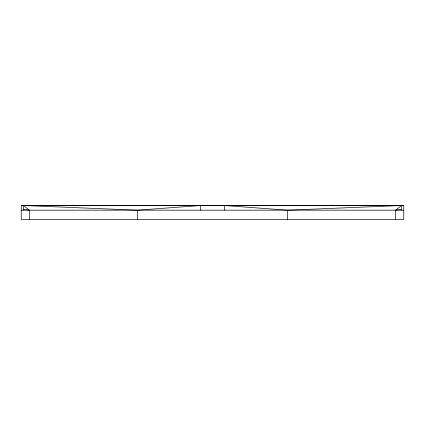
<?xml version="1.0" encoding="UTF-8"?>
<svg xmlns="http://www.w3.org/2000/svg" width="425" height="425" viewBox="0 0 425 425"><rect width="100%" height="100%" fill="white"/><g stroke="black" fill="none" stroke-linecap="round" stroke-linejoin="round"><path stroke-width="0.64" d="M395.617 219.475L395.617 210.173L401.423 205.525L401.423 210.173M395.617 210.173L401.423 209.259M23.577 210.173L23.577 205.525L137.472 210.173L200.69 205.525L200.69 210.173M224.31 210.173L224.31 205.525L287.528 210.173L401.423 205.525M21.25 205.647L403.75 205.647M21.25 210.173L403.75 210.173M23.577 209.259L29.383 210.173L29.383 219.475M23.577 205.525L29.383 210.173M287.528 210.173L287.528 219.475M137.472 210.173L137.472 219.475M403.75 205.525L21.25 205.525L21.25 219.475L403.75 219.475L403.75 205.525"/></g></svg>
